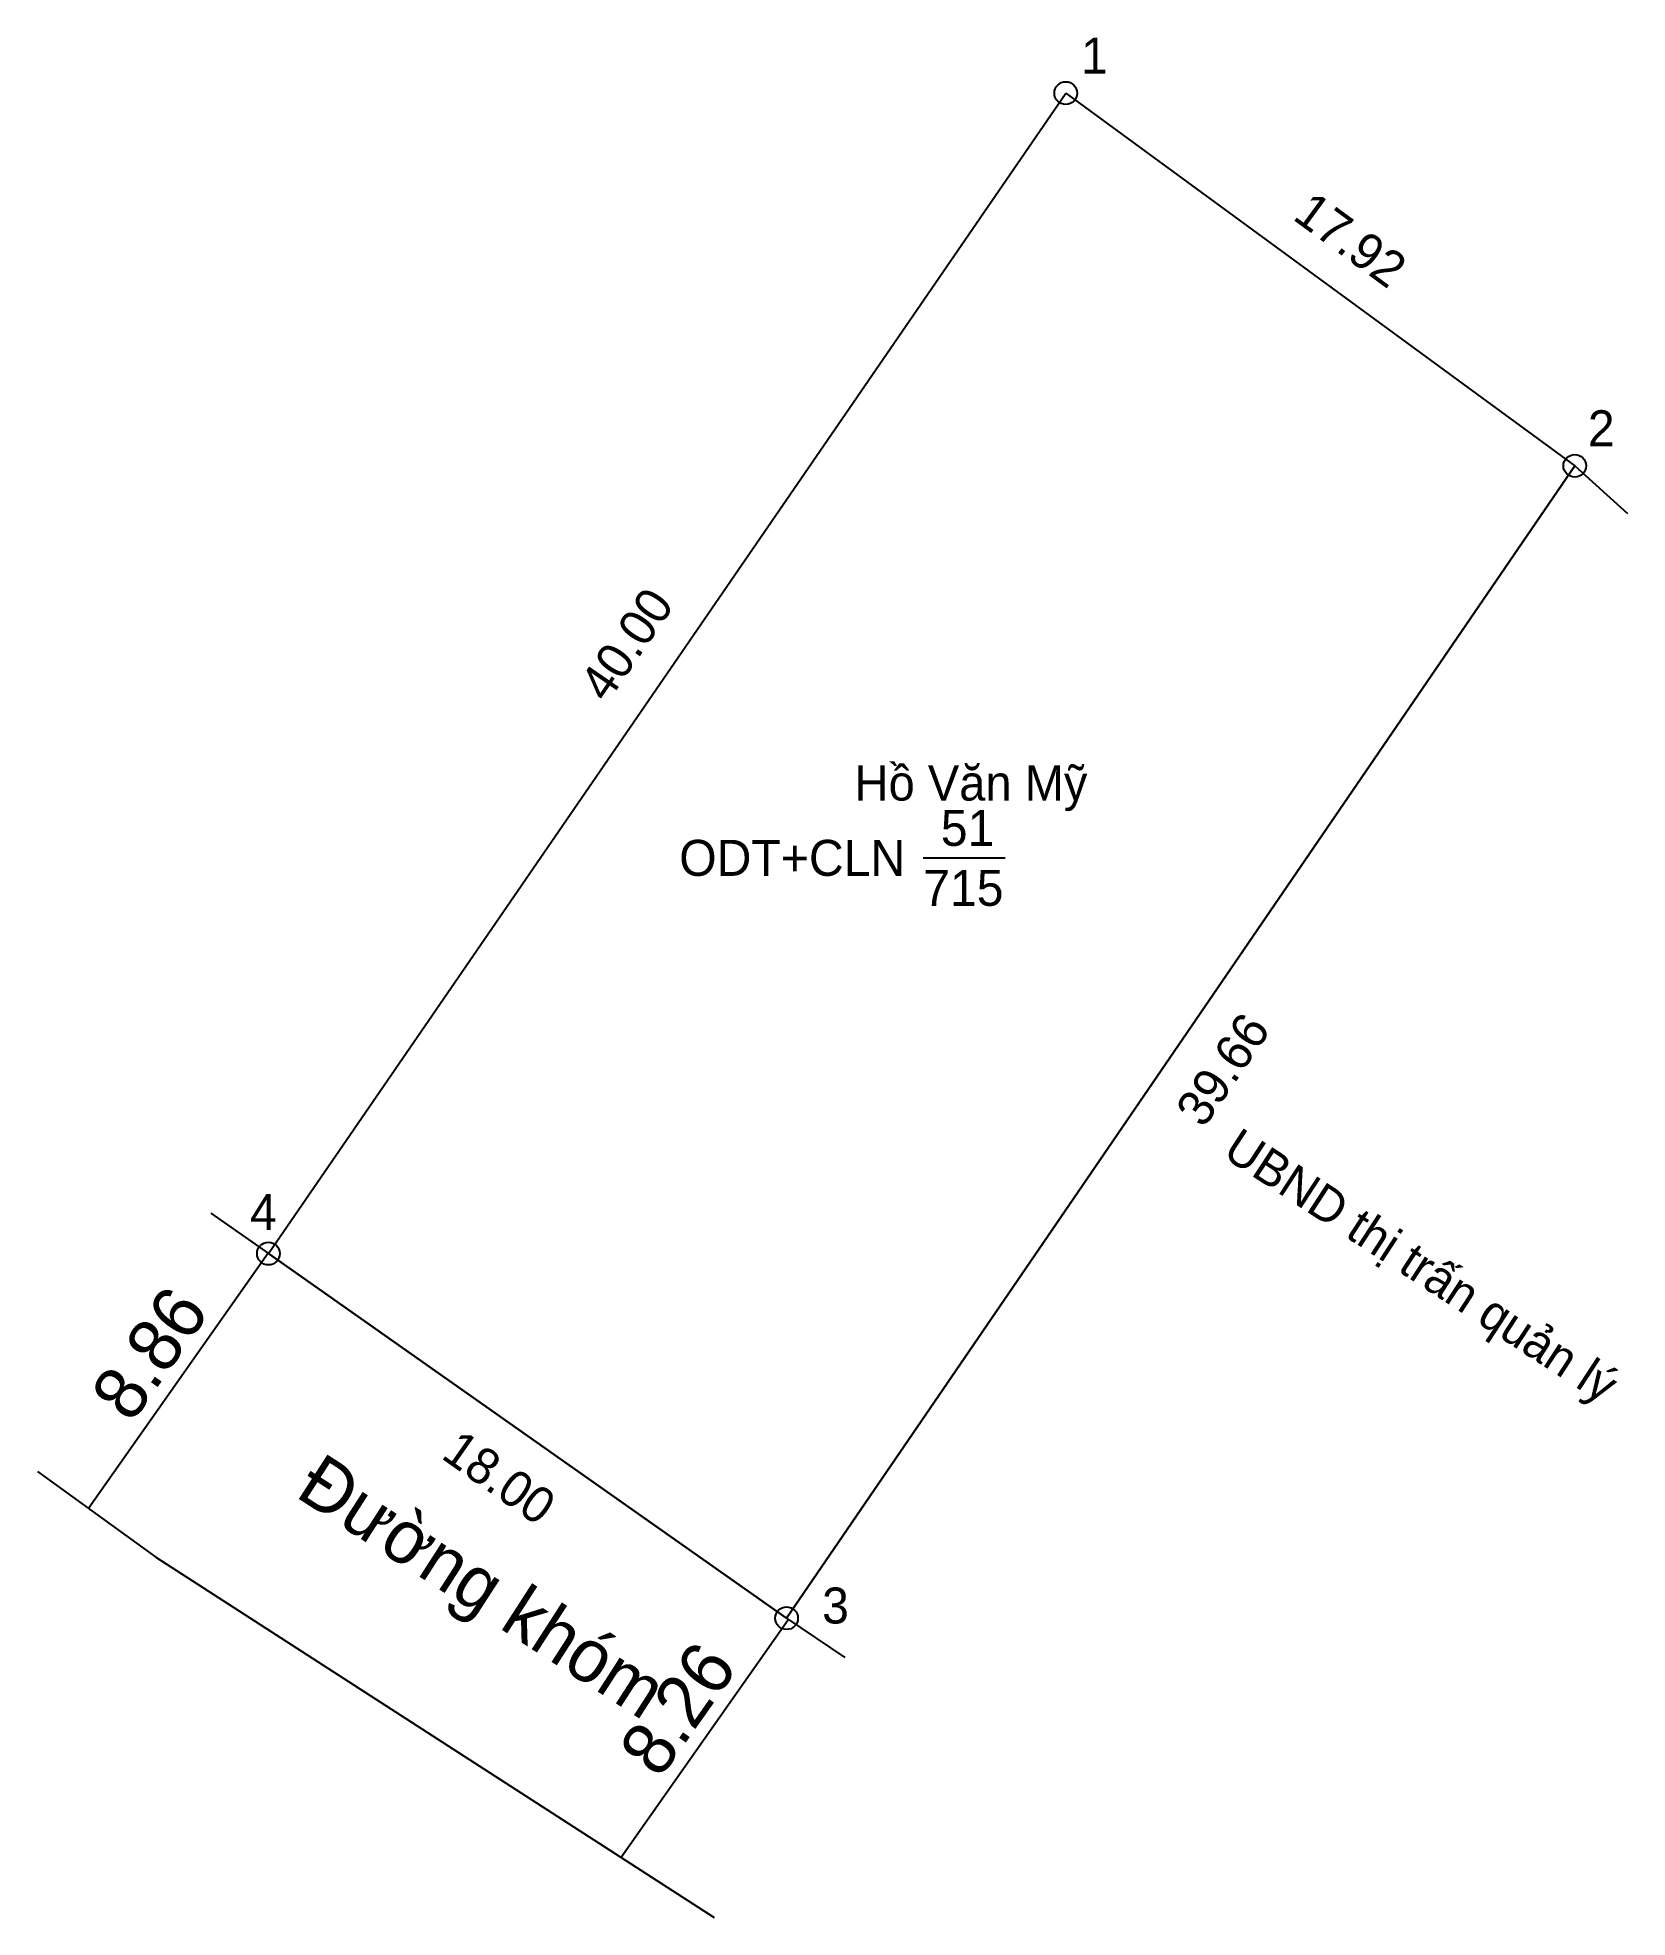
# Model space of a CAD drawing. Extents: x 535637.4 to 535682.5, y 1839215.1 to 1839268.5.
import ezdxf

# ---------------------------------------------------------------- set-up
doc = ezdxf.new("R2010")
doc.units = 0
for name, color, linetype in [('CanhThua', 7, 'Continuous'), ('ChieuDaiCanhThua', 7, 'Continuous'), ('Level 1', 7, 'Continuous'), ('Level 10', 7, 'Continuous'), ('Level 16', 7, 'Continuous'), ('MocDinhThua', 7, 'Continuous'), ('NhanDiaChinhThua', 7, 'Continuous'), ('SoHieuDinhThua', 7, 'Continuous')]:
    doc.layers.add(name, color=color, linetype=linetype)

msp = doc.modelspace()

# ---------------------------------------------------------------- linework, layer by layer
at = {"layer": 'CanhThua'}
for p, q in [((535643.91, 1839233.96), (535666.56, 1839266.93)), ((535666.56, 1839266.93), (535681.02, 1839256.34)), ((535681.02, 1839256.34), (535658.63, 1839223.6)), ((535658.63, 1839223.6), (535643.91, 1839233.96))]:
    msp.add_line(p, q, dxfattribs=at)
at = {"layer": 'Level 10'}
for p, q in [((535643.91, 1839233.96), (535666.56, 1839266.93)), ((535666.56, 1839266.93), (535681.02, 1839256.34)), ((535658.63, 1839223.6), (535681.02, 1839256.34)), ((535681.02, 1839256.34), (535682.514, 1839254.982)), ((535642.274, 1839235.111), (535643.91, 1839233.96)), ((535643.899, 1839233.968), (535638.798, 1839226.72)), ((535643.91, 1839233.96), (535658.63, 1839223.6)), ((535637.354, 1839227.77), (535640.71, 1839225.33)), ((535640.71, 1839225.33), (535656.576, 1839215.099)), ((535658.686, 1839223.561), (535653.931, 1839216.804)), ((535658.63, 1839223.6), (535660.286, 1839222.479))]:
    msp.add_line(p, q, dxfattribs=at)
at = {"layer": 'MocDinhThua'}
for centre in [(535666.56, 1839266.93), (535681.02, 1839256.34), (535643.91, 1839233.96), (535658.63, 1839223.6)]:
    msp.add_circle(centre, 0.323, dxfattribs=at)
at = {"layer": 'NhanDiaChinhThua'}
msp.add_line((535662.511, 1839245.202), (535664.836, 1839245.202), dxfattribs=at)

# ---------------------------------------------------------------- texts
at = {"layer": 'ChieuDaiCanhThua'}
for s, rotation, p in [('17.92', 323.7823, (535672.971, 1839263.364)), ('40.00', 55.5114, (535653.531, 1839249.574)), ('39.66', 55.6328, (535670.475, 1839237.494)), ('18.00', 324.862, (535648.78, 1839228.167))]:
    msp.add_text(s, height=1.0223, rotation=rotation, dxfattribs=at).set_placement(p)
at = {"layer": 'Level 1'}
for s, rotation, p in [('8.86', 54.862, (535640.018, 1839229.106)), ('Đường khóm', 327.1839, (535644.636, 1839227.076)), ('8.26', 54.862, (535655.021, 1839219.005))]:
    msp.add_text(s, height=1.5, rotation=rotation, dxfattribs=at).set_placement(p)
at = {"layer": 'Level 16'}
msp.add_text('Hồ Văn Mỹ', height=1, dxfattribs=at).set_placement((535660.561, 1839246.83))
msp.add_text('UBND thị trấn quản lý', height=1.00002, rotation=326.8833, dxfattribs=at).set_placement((535670.977, 1839236.732))
at = {"layer": 'NhanDiaChinhThua'}
for s, p in [('51', (535663.011, 1839245.543)), ('ODT+CLN', (535655.58, 1839244.691)), ('715', (535662.511, 1839243.839))]:
    msp.add_text(s, height=1.0223, dxfattribs=at).set_placement(p)
at = {"layer": 'SoHieuDinhThua'}
for s, p in [('1', (535666.995, 1839267.485)), ('2', (535681.391, 1839256.896)), ('4', (535643.388, 1839234.63)), ('3', (535659.639, 1839223.449))]:
    msp.add_text(s, height=1.022, dxfattribs=at).set_placement(p)

doc.saveas('drawing.dxf')
